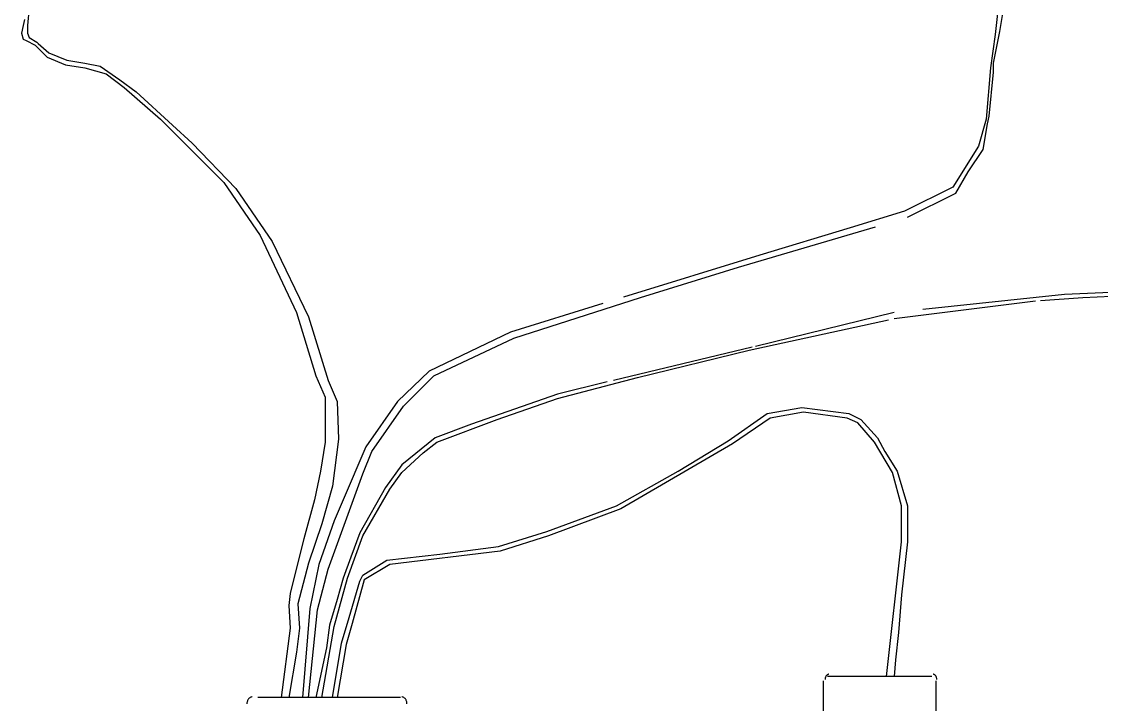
# Model space of a CAD drawing. Header units: metres. Extents: x 3162.2 to 3239.3, y 1435.1 to 1475.8.
# Drawn here: x 3189.228 to 3190.742, y 1467.654 to 1468.611 of the extents above; entities that cross this region are included whole.
import ezdxf

# ---------------------------------------------------------------- set-up
doc = ezdxf.new("R2010")
doc.units = ezdxf.units.M
doc.linetypes.add('CONTORNO_QUADRO_T', pattern=[0.35, 0.2, -0.15])
doc.layers.add('PDF29_Geometry', color=7, linetype='Continuous')

msp = doc.modelspace()

# ---------------------------------------------------------------- linework, layer by layer
at = {"layer": 'PDF29_Geometry', "linetype": 'CONTORNO_QUADRO_T', "lineweight": 25}
for points in [[(3190.4854, 1468.6457), (3190.5976, 1468.6457), (3190.5976, 1468.6309), (3190.5934, 1468.5928), (3190.587, 1468.5462), (3190.5807, 1468.4743), (3190.5701, 1468.4362), (3190.5341, 1468.379), (3190.4664, 1468.3452), (3190.3902, 1468.3219), (3190.2632, 1468.2838), (3190.043, 1468.216), (3189.9139, 1468.1758), (3189.7996, 1468.1208), (3189.7552, 1468.0785), (3189.7107, 1468.015), (3189.679, 1467.9409), (3189.6663, 1467.9112), (3189.6451, 1467.8499), (3189.6324, 1467.7885), (3189.6218, 1467.6636)], [(3189.2387, 1468.6309), (3189.2366, 1468.6055), (3189.2366, 1468.5949), (3189.2387, 1468.5886), (3189.2493, 1468.5822), (3189.2514, 1468.5801), (3189.2662, 1468.5674), (3189.2916, 1468.5568), (3189.317, 1468.5526), (3189.3382, 1468.5484), (3189.3657, 1468.5293), (3189.389, 1468.5124), (3189.4398, 1468.4658), (3189.4673, 1468.4404), (3189.5287, 1468.3769), (3189.5795, 1468.3028), (3189.6303, 1468.197), (3189.6578, 1468.1081), (3189.6705, 1468.0785), (3189.6726, 1468.0255), (3189.6642, 1467.9599), (3189.6493, 1467.907), (3189.6303, 1467.852), (3189.6155, 1467.7948), (3189.6176, 1467.761), (3189.6134, 1467.7271), (3189.6028, 1467.6636)], [(3189.6303, 1467.6636), (3189.643, 1467.7864), (3189.6578, 1467.8435), (3189.7065, 1467.9769), (3189.7192, 1468.0086), (3189.7636, 1468.0721), (3189.806, 1468.1144), (3189.9182, 1468.1674), (3190.096, 1468.2245), (3190.2335, 1468.2668), (3190.4706, 1468.3367), (3190.5383, 1468.3706), (3190.5553, 1468.4002), (3190.5764, 1468.4319), (3190.5828, 1468.4679), (3190.5849, 1468.4785), (3190.5912, 1468.5399), (3190.5912, 1468.5526), (3190.5997, 1468.597), (3190.6039, 1468.6224), (3190.6018, 1468.6309)], [(3191.9607, 1468.6309), (3191.9586, 1468.5632), (3191.9311, 1468.4616), (3191.8888, 1468.3536), (3191.8295, 1468.2986), (3191.7427, 1468.2817), (3191.1987, 1468.2499), (3190.6907, 1468.2287), (3190.4515, 1468.2033), (3190.2526, 1468.1547), (3190.0494, 1468.106), (3189.9795, 1468.089), (3189.8589, 1468.0467), (3189.8081, 1468.0277), (3189.7615, 1467.9896), (3189.7382, 1467.9578), (3189.7023, 1467.8943), (3189.6896, 1467.8604), (3189.679, 1467.8308), (3189.6705, 1467.8012), (3189.6599, 1467.7652), (3189.6557, 1467.7334), (3189.6409, 1467.6636)], [(3189.2324, 1468.614), (3189.2302, 1468.6055), (3189.2281, 1468.5949), (3189.2302, 1468.5865), (3189.2345, 1468.5843), (3189.2472, 1468.578), (3189.2641, 1468.5611), (3189.2895, 1468.5505), (3189.317, 1468.5462), (3189.3467, 1468.5378), (3189.3721, 1468.5187), (3189.4229, 1468.4743), (3189.4504, 1468.4468), (3189.5118, 1468.3854), (3189.5626, 1468.3113), (3189.6134, 1468.2033), (3189.6409, 1468.1144), (3189.6536, 1468.0848), (3189.6536, 1468.0509), (3189.6536, 1468.0213), (3189.6472, 1467.9811), (3189.6388, 1467.9409), (3189.6239, 1467.8858), (3189.6134, 1467.8456), (3189.6049, 1467.8096), (3189.6028, 1467.7927), (3189.6049, 1467.761), (3189.5922, 1467.6636)], [(3189.6493, 1467.6636), (3189.6663, 1467.7631), (3189.6853, 1467.8308), (3189.7065, 1467.8901), (3189.7446, 1467.9557), (3189.7615, 1467.979), (3189.7912, 1468.0065), (3189.8102, 1468.0213), (3189.8949, 1468.0531), (3189.9795, 1468.0827), (3190.0917, 1468.1123), (3190.2483, 1468.1504), (3190.4515, 1468.1949), (3190.6569, 1468.2203), (3190.7161, 1468.2245), (3190.8579, 1468.2309)], [(3189.6642, 1467.6636), (3189.6769, 1467.7398), (3189.6874, 1467.7758), (3189.7023, 1467.8266), (3189.7065, 1467.835), (3189.7404, 1467.8562), (3189.8144, 1467.8647), (3189.897, 1467.8753), (3189.9647, 1467.8964), (3190.0621, 1467.9324), (3190.1489, 1467.9811), (3190.2187, 1468.0234), (3190.2737, 1468.0615), (3190.3224, 1468.07), (3190.388, 1468.0615), (3190.405, 1468.0531), (3190.4283, 1468.0277), (3190.4388, 1468.0086), (3190.4558, 1467.9811), (3190.4706, 1467.9324), (3190.4706, 1467.8816), (3190.4621, 1467.8075), (3190.4579, 1467.7546), (3190.4537, 1467.7165), (3190.4515, 1467.6932)], [(3190.441, 1467.6932), (3190.4621, 1467.8816), (3190.4621, 1467.9324), (3190.4494, 1467.979), (3190.424, 1468.0213), (3190.4007, 1468.0488), (3190.3859, 1468.0552), (3190.3245, 1468.0636), (3190.278, 1468.0552), (3190.2251, 1468.0192), (3190.0684, 1467.9282), (3189.9668, 1467.8901), (3189.8991, 1467.8689), (3189.7446, 1467.8499), (3189.7086, 1467.8287), (3189.6917, 1467.7673), (3189.6832, 1467.7377), (3189.6705, 1467.6636)], [(3190.3521, 1467.6869), (3190.3521, 1467.5937), (3190.5108, 1467.5937), (3190.5108, 1467.6869)], [(3190.5045, 1467.6932), (3190.3584, 1467.6932)], [(3189.7594, 1467.6636), (3189.5499, 1467.6636)]]:
    msp.add_lwpolyline(points, dxfattribs=at)
for points in [[(3190.3601, 1467.6962), (3190.3572, 1467.6962), (3190.3549, 1467.6929), (3190.3549, 1467.6888)], [(3190.5115, 1467.6888), (3190.5115, 1467.6929), (3190.5091, 1467.6962), (3190.5062, 1467.6962)], [(3189.5516, 1467.6645), (3189.5475, 1467.6645), (3189.5441, 1467.6602), (3189.5441, 1467.655)], [(3189.7685, 1467.655), (3189.7685, 1467.6602), (3189.7652, 1467.6645), (3189.7611, 1467.6645)]]:
    msp.add_open_spline(points, degree=3, dxfattribs=at)

doc.saveas('drawing.dxf')
